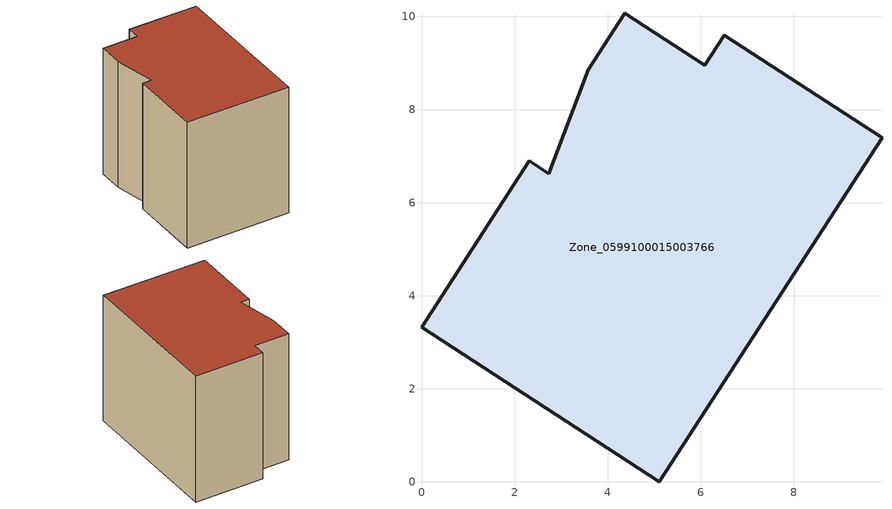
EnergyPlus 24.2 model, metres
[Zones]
Zone_0599100015003766
 floor ground (C_G): 2.31,6.89 2.73,6.62 3.59,8.86 4.37,10.07 6.09,8.95 6.51,9.59 9.89,7.4 5.11,0 0,3.32 z0.82
 wall outside (C_F): 6.09,8.95 4.37,10.07 3.59,8.86 2.73,6.62 2.31,6.89 0,3.32 5.11,0 9.89,7.4 6.51,9.59 6.09,8.95 z0.82:8.51
 roof outside (C_R): 2.73,6.62 2.31,6.89 0,3.32 5.11,0 9.89,7.4 6.51,9.59 6.09,8.95 4.37,10.07 3.59,8.86 z8.51
[BUILDING]
Pand.0599100015003766: North Axis=0; Terrain=City; Loads Convergence Tolerance Value=0.04; Temperature Convergence Tolerance Value=0.4; Solar Distribution=FullExterior; Maximum Number of Warmup Days=25; Minimum Number of Warmup Days=1
[Site:Location]
Rotterdam.The.Hague.AP_ZH_NLD Design_Conditions: Latitude=51.96; Longitude=4.45; Time Zone=1; Elevation=-4.5
[SITE:GROUNDTEMPERATURE:BUILDINGSURFACE]
18, 18, 18, 18, 18, 18, 18, 18, 18, 18, 18, 18
[MATERIAL] Thermal Absorptance=0.9; Solar Absorptance=0.7; Visible Absorptance=0.7
Name | Roughness | Thickness | Conductivity | Density | Specific Heat
G.TC.1965-1974 | MediumSmooth | 0.15 | 0.882353 | 540 | 1210
F.TC.1965-1974 | Rough | 0.3 | 0.697674 | 1920 | 840
R.TC.1965-1974 | MediumRough | 0.2 | 0.232558 | 1500 | 1000
[CONSTRUCTION]
C_G: G.TC.1965-1974
C_F: F.TC.1965-1974
C_R: R.TC.1965-1974
[ZONE]
Zone_0599100015003766: Type=1; Multiplier=1; Ceiling Height=Autocalculate; Volume=Autocalculate; Floor Area=autocalculate; Part of Total Floor Area=Yes
[ZONEINFILTRATION:DESIGNFLOWRATE]
Infil_Zone_0599100015003766: Zone or ZoneList or Space or SpaceList=Zone_0599100015003766; Schedule=AlwaysOn; Design Flow Rate Calculation Method=Flow/Area; Flow Rate per Floor Area=0.003; Constant Term Coefficient=1; Temperature Term Coefficient=0; Velocity Term Coefficient=0; Velocity Squared Term Coefficient=0
[HVACTEMPLATE:ZONE:IDEALLOADSAIRSYSTEM]
Zone_0599100015003766: Maximum Heating Supply Air Temperature=50; Minimum Cooling Supply Air Temperature=13; Maximum Heating Supply Air Humidity Ratio=0.0156; Minimum Cooling Supply Air Humidity Ratio=0.0077; Heating Limit=NoLimit; Cooling Limit=NoLimit; Dehumidification Control Type=ConstantSensibleHeatRatio; Cooling Sensible Heat Ratio=0.7; Dehumidification Setpoint=60; Humidification Control Type=None; Humidification Setpoint=30; Outdoor Air Method=None; Outdoor Air Flow Rate per Person=0.00944; Outdoor Air Flow Rate per Zone Floor Area=0; Outdoor Air Flow Rate per Zone=0; Demand Controlled Ventilation Type=None; Outdoor Air Economizer Type=NoEconomizer; Heat Recovery Type=None; Sensible Heat Recovery Effectiveness=0.7; Latent Heat Recovery Effectiveness=0.65
[ZONECONTROL:THERMOSTAT]
ThermostatControl_Zone_0599100015003766: Zone or ZoneList=Zone_0599100015003766; Control Type Schedule=DualSetpointControlType; Control 1=Thermostat_Zone_0599100015003766; Temperature Difference Between Cutout And Setpoint=0
[THERMOSTATSETPOINT:DUALSETPOINT]
Thermostat_Zone_0599100015003766: Heating Setpoint Temperature Schedule=HeatingSetpoint_Zone_0599100015003766; Cooling Setpoint Temperature Schedule=CoolingSetpoint_Zone_0599100015003766
[SCHEDULE:COMPACT]
HeatingSetpoint_Zone_0599100015003766: Through: 12/31, For: AllDays, Until: 24:00, 21
CoolingSetpoint_Zone_0599100015003766: Through: 12/31, For: AllDays, Until: 24:00, 24
DualSetpointControlType: Through: 12/31, For: AllDays, Until: 24:00, 4
AlwaysOn: Through: 12/31, For: AllDays, Until: 24:00, 1
